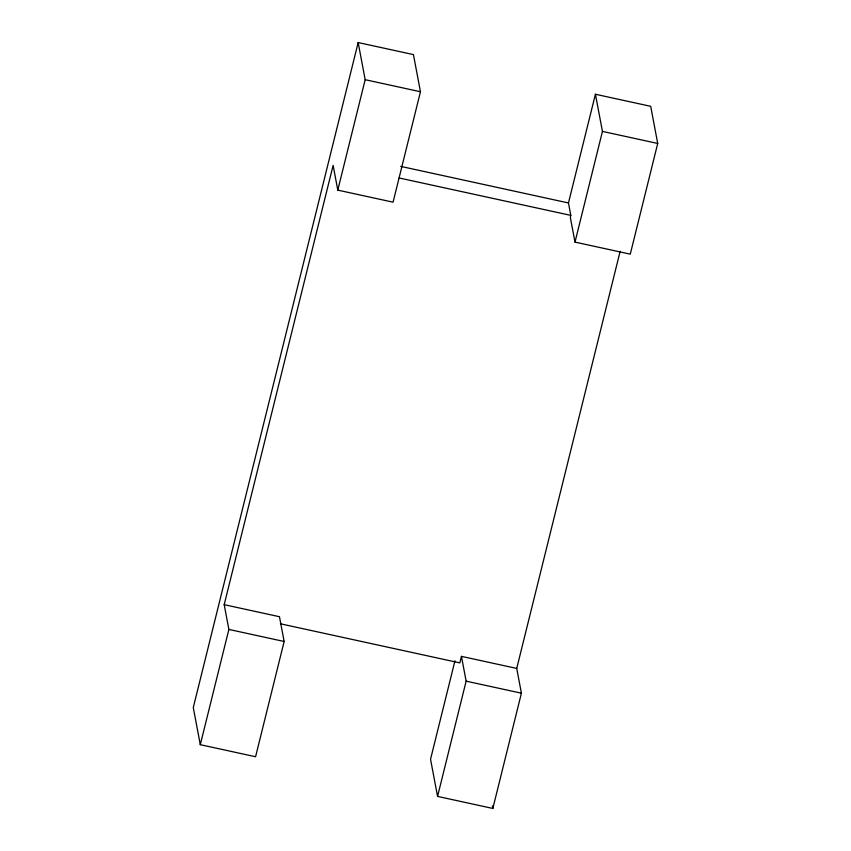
<?xml version="1.0" encoding="UTF-8"?>
<svg xmlns="http://www.w3.org/2000/svg" width="851" height="851" viewBox="0 0 851 851"><rect width="100%" height="100%" fill="white"/><g stroke="black" fill="none" stroke-linecap="round" stroke-linejoin="round"><path stroke-width="1.28" d="M358.165 42.55L193.283 707.543L200.293 744.689L255.577 756.741L284.149 641.484L279.468 616.72L224.196 604.667L333.124 165.371L337.794 190.135L393.066 202.176L420.458 91.748L413.437 54.602L358.165 42.55L365.175 79.696L337.794 190.135M200.293 744.689L228.876 629.432L224.196 604.667M454.955 660.791L430.542 759.262L437.563 796.408L492.835 808.45L521.408 693.193L516.727 668.429L620.156 251.279M568.468 202.953L595.423 94.259L650.696 106.311L657.717 143.457L630.272 254.151L574.999 242.109L570.319 217.335L570.798 215.377L568.468 202.953L400.683 166.381M516.727 668.429L461.455 656.376L459.838 662.897L280.436 623.794M437.563 796.408L466.135 681.151L461.455 656.376M574.999 242.109L602.444 131.405L595.423 94.259M365.175 79.696L420.458 91.748M602.444 131.405L657.717 143.457M399.14 177.965L570.798 215.377M228.876 629.432L284.149 641.484M466.135 681.151L521.408 693.193M492.357 805.886L492.835 808.45"/></g></svg>
